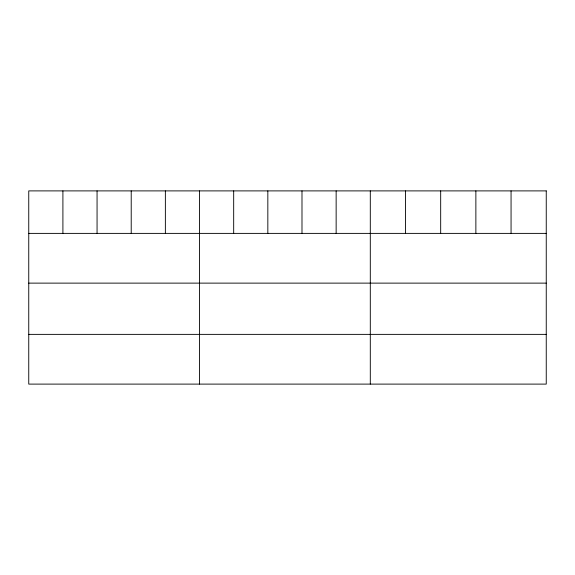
<?xml version="1.0" encoding="UTF-8"?>
<svg xmlns="http://www.w3.org/2000/svg" width="575" height="575" viewBox="0 0 575 575"><rect width="100%" height="100%" fill="white"/><g stroke="black" fill="none" stroke-linecap="round" stroke-linejoin="round"><path stroke-width="0.86" d="M28.75 233.385L546.25 233.385M28.75 283.123L546.25 283.123M28.75 334.37L546.25 334.37M511.06 190.893L511.06 233.385M475.87 190.893L475.87 233.385M440.68 190.893L440.68 233.385M405.49 190.893L405.49 233.385M370.3 190.893L370.3 384.107M336.145 190.893L336.145 233.385M301.99 190.893L301.99 233.385M267.835 190.893L267.835 233.385M233.68 190.893L233.68 233.385M199.525 190.893L199.525 384.107M165.37 190.893L165.37 233.385M131.215 190.893L131.215 233.385M97.06 190.893L97.06 233.385M62.905 190.893L62.905 233.385M546.25 190.893L28.75 190.893L28.75 384.107L546.25 384.107L546.25 190.893"/></g></svg>
